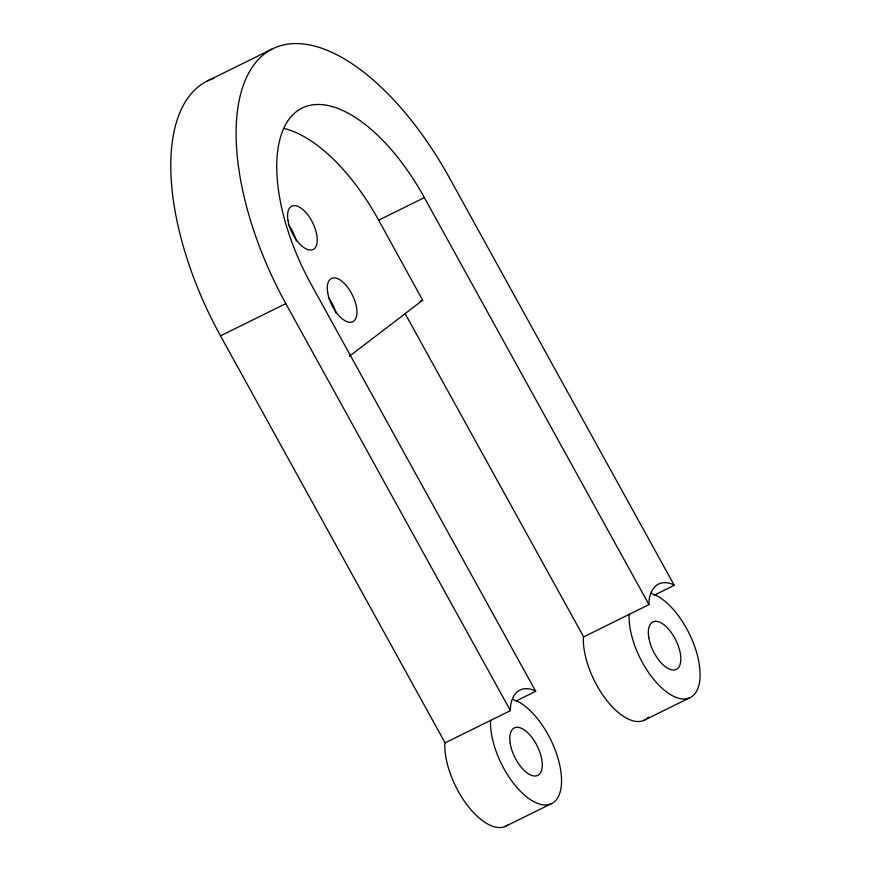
<?xml version="1.0" encoding="UTF-8"?>
<svg xmlns="http://www.w3.org/2000/svg" width="871" height="871" viewBox="0 0 871 871"><rect width="100%" height="100%" fill="white"/><g stroke="black" fill="none" stroke-linecap="round" stroke-linejoin="round"><path stroke-width="1.31" d="M508.087 824.793A57.9 27.447 63.7 0 1 468.282 806.502A57.9 27.447 63.7 0 1 444.765 744.4L445.092 742.865L510.417 710.638L510.471 706.664A57.9 27.447 63.7 0 1 532.595 689.734L535.698 691.302L516.1 700.97L512.997 699.402M648.47 717.127A57.9 27.447 63.7 0 1 608.306 702.331A57.9 27.447 63.7 0 1 583.32 638.41L583.646 636.875L648.971 604.637L649.026 600.663A57.9 27.447 63.7 0 1 671.149 583.733L674.252 585.301L654.654 594.969L651.552 593.401M490.819 720.306L490.493 721.841A57.9 27.447 63.7 0 0 528.479 798.304A57.9 27.447 63.7 0 0 561.109 773.35A57.9 27.447 63.7 0 0 517.428 701.242L516.1 700.97M629.374 614.305L629.047 615.841A57.9 27.447 63.7 0 0 667.034 692.303A57.9 27.447 63.7 0 0 699.663 667.349A57.9 27.447 63.7 0 0 655.983 595.241L654.654 594.969M349.304 356.348L422.664 300.223L378.656 220.178A148.233 70.268 63.7 0 0 283.837 128.375M207.015 81.166L272.329 48.939M378.656 220.178L424.373 197.619L648.971 604.637M445.092 742.865L220.505 335.847L285.819 303.62A214.408 101.635 63.7 0 1 264.795 53.697A214.408 101.635 63.7 0 1 449.665 178.272L674.252 585.301M420.355 301.366L422.664 300.223M643.517 720.567L689.244 698.009M504.962 826.568L550.69 804.009M405.037 313.462L583.646 636.875M535.698 691.302L311.11 284.273A148.233 70.268 63.7 0 1 296.575 111.488A148.233 70.268 63.7 0 1 424.373 197.619M285.819 303.62L510.417 710.638M220.505 335.847A214.408 101.635 63.7 0 1 214.048 78.259M288.715 225.208A24.159 11.454 63.7 0 1 296.347 240.973M329.02 298.274A24.159 11.454 63.7 0 1 336.064 313.212M288.018 220.581A24.159 11.454 63.7 0 0 312.689 249.661A24.159 11.454 63.7 0 0 306.494 213.221A24.159 11.454 63.7 0 0 288.018 220.581M648.808 637.724A26.468 12.542 63.7 0 0 675.852 669.592A26.468 12.542 63.7 0 0 669.048 629.668A26.468 12.542 63.7 0 0 648.808 637.724M510.254 743.725A26.468 12.542 63.7 0 0 537.298 775.593A26.468 12.542 63.7 0 0 530.493 735.668A26.468 12.542 63.7 0 0 510.254 743.725M327.736 292.819A24.159 11.454 63.7 0 0 352.407 321.9A24.159 11.454 63.7 0 0 346.201 285.47A24.159 11.454 63.7 0 0 327.736 292.819"/></g></svg>
